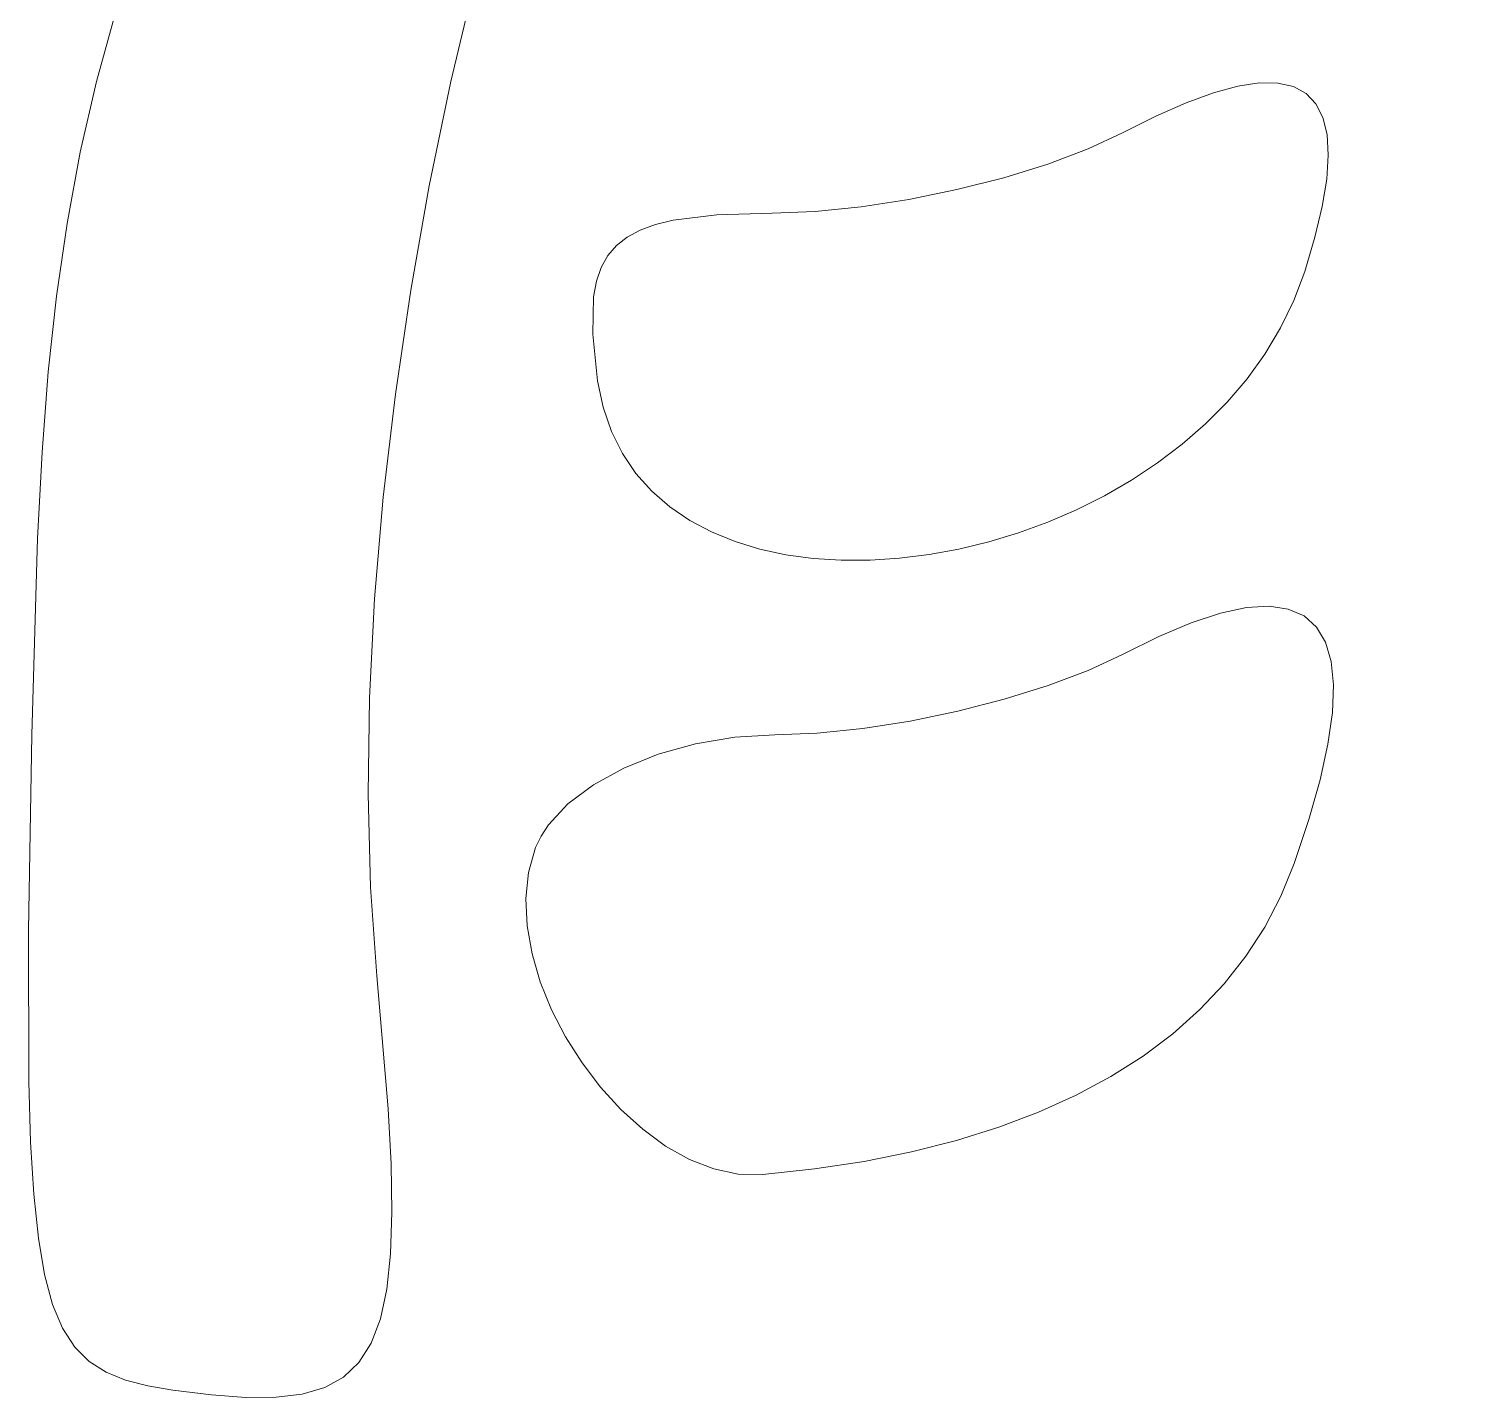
# Model space of a CAD drawing. Header units: millimetres. Extents: x -199 to 251, y -179 to 271.
# Drawn here: x -153.14 to -139.84, y 101.31 to 114.04 of the extents above; entities that cross this region are included whole.
import ezdxf

# ---------------------------------------------------------------- set-up
doc = ezdxf.new("R2010")
doc.units = ezdxf.units.MM
doc.header["$MEASUREMENT"] = 0
doc.layers.add('Camada 1', color=7, linetype='Continuous')

msp = doc.modelspace()

# ---------------------------------------------------------------- linework, layer by layer
at = {"layer": 'Camada 1', "color": 250, "lineweight": 18}
for points, knots in [([(-133.3417, 135.0928), (-133.3417, 135.0928), (-133.3896, 135.2744), (-133.3896, 135.2744), (-133.3896, 135.2744), (-133.3896, 135.2744), (-133.4623, 135.4836), (-133.4623, 135.4836), (-133.4623, 135.4836), (-133.4623, 135.4836), (-133.6816, 135.9867), (-133.6816, 135.9867), (-133.6816, 135.9867), (-133.6816, 135.9867), (-133.9991, 136.6055), (-133.9991, 136.6055), (-133.9991, 136.6055), (-133.9991, 136.6055), (-134.2071, 136.9427), (-134.2071, 136.9427), (-134.2071, 136.9427), (-134.2071, 136.9427), (-134.4376, 137.2278), (-134.4376, 137.2278), (-134.4376, 137.2278), (-134.4376, 137.2278), (-134.6907, 137.4608), (-134.6907, 137.4608), (-134.6907, 137.4608), (-134.6907, 137.4608), (-134.966, 137.6417), (-134.966, 137.6417), (-134.966, 137.6417), (-134.966, 137.6417), (-135.2634, 137.7706), (-135.2634, 137.7706), (-135.2634, 137.7706), (-135.2634, 137.7706), (-135.5827, 137.8474), (-135.5827, 137.8474), (-135.5827, 137.8474), (-135.5827, 137.8474), (-135.9237, 137.8722), (-135.9237, 137.8722), (-135.9237, 137.8722), (-135.9237, 137.8722), (-136.2863, 137.8451), (-136.2863, 137.8451), (-136.2863, 137.8451), (-136.2863, 137.8451), (-136.6702, 137.766), (-136.6702, 137.766), (-136.6702, 137.766), (-136.6702, 137.766), (-137.0753, 137.6349), (-137.0753, 137.6349), (-137.0753, 137.6349), (-137.0753, 137.6349), (-137.5016, 137.4519), (-137.5016, 137.4519), (-137.5016, 137.4519), (-137.5016, 137.4519), (-137.9486, 137.2172), (-137.9486, 137.2172), (-137.9486, 137.2172), (-137.9486, 137.2172), (-138.4163, 136.9305), (-138.4163, 136.9305), (-138.4163, 136.9305), (-138.4163, 136.9305), (-138.9045, 136.5921), (-138.9045, 136.5921), (-138.9045, 136.5921), (-138.9045, 136.5921), (-139.413, 136.2018), (-139.413, 136.2018), (-139.413, 136.2018), (-139.413, 136.2018), (-139.9416, 135.7598), (-139.9416, 135.7598), (-139.9416, 135.7598), (-139.9416, 135.7598), (-140.6136, 135.1543), (-140.6136, 135.1543), (-140.6136, 135.1543), (-140.6136, 135.1543), (-141.2661, 134.5208), (-141.2661, 134.5208), (-141.2661, 134.5208), (-141.2661, 134.5208), (-141.9018, 133.8553), (-141.9018, 133.8553), (-141.9018, 133.8553), (-141.9018, 133.8553), (-142.5234, 133.1536), (-142.5234, 133.1536), (-142.5234, 133.1536), (-142.5234, 133.1536), (-143.1335, 132.4116), (-143.1335, 132.4116), (-143.1335, 132.4116), (-143.1335, 132.4116), (-143.7348, 131.6252), (-143.7348, 131.6252), (-143.7348, 131.6252), (-143.7348, 131.6252), (-144.3299, 130.7903), (-144.3299, 130.7903), (-144.3299, 130.7903), (-144.3299, 130.7903), (-144.9215, 129.9028), (-144.9215, 129.9028), (-144.9215, 129.9028), (-144.9215, 129.9028), (-145.5121, 128.9586), (-145.5121, 128.9586), (-145.5121, 128.9586), (-145.5121, 128.9586), (-146.1046, 127.9535), (-146.1046, 127.9535), (-146.1046, 127.9535), (-146.1046, 127.9535), (-146.7015, 126.8835), (-146.7015, 126.8835), (-146.7015, 126.8835), (-146.7015, 126.8835), (-147.3054, 125.7444), (-147.3054, 125.7444), (-147.3054, 125.7444), (-147.3054, 125.7444), (-147.9191, 124.5322), (-147.9191, 124.5322), (-147.9191, 124.5322), (-147.9191, 124.5322), (-148.5452, 123.2427), (-148.5452, 123.2427), (-148.5452, 123.2427), (-148.5452, 123.2427), (-149.1863, 121.8718), (-149.1863, 121.8718), (-149.1863, 121.8718), (-149.1863, 121.8718), (-149.8451, 120.4155), (-149.8451, 120.4155), (-149.8451, 120.4155), (-149.8451, 120.4155), (-150.7993, 118.2417), (-150.7993, 118.2417), (-150.7993, 118.2417), (-150.7993, 118.2417), (-151.1955, 117.303), (-151.1955, 117.303), (-151.1955, 117.303), (-151.1955, 117.303), (-151.5424, 116.445), (-151.5424, 116.445), (-151.5424, 116.445), (-151.5424, 116.445), (-151.8434, 115.6539), (-151.8434, 115.6539), (-151.8434, 115.6539), (-151.8434, 115.6539), (-152.1019, 114.9162), (-152.1019, 114.9162), (-152.1019, 114.9162), (-152.1019, 114.9162), (-152.3213, 114.2182), (-152.3213, 114.2182), (-152.3213, 114.2182), (-152.3213, 114.2182), (-152.5053, 113.5462), (-152.5053, 113.5462), (-152.5053, 113.5462), (-152.5053, 113.5462), (-152.657, 112.8868), (-152.657, 112.8868), (-152.657, 112.8868), (-152.657, 112.8868), (-152.7801, 112.226), (-152.7801, 112.226), (-152.7801, 112.226), (-152.7801, 112.226), (-152.8779, 111.5504), (-152.8779, 111.5504), (-152.8779, 111.5504), (-152.8779, 111.5504), (-152.9538, 110.8463), (-152.9538, 110.8463), (-152.9538, 110.8463), (-152.9538, 110.8463), (-153.0113, 110.1001), (-153.0113, 110.1001), (-153.0113, 110.1001), (-153.0113, 110.1001), (-153.0539, 109.2981), (-153.0539, 109.2981), (-153.0539, 109.2981), (-153.0539, 109.2981), (-153.1079, 107.4722), (-153.1079, 107.4722), (-153.1079, 107.4722), (-153.1079, 107.4722), (-153.1369, 105.6554), (-153.1369, 105.6554), (-153.1369, 105.6554), (-153.1369, 105.6554), (-153.1346, 104.2507), (-153.1346, 104.2507), (-153.1346, 104.2507), (-153.1346, 104.2507), (-153.118, 103.6855), (-153.118, 103.6855), (-153.118, 103.6855), (-153.118, 103.6855), (-153.089, 103.2028), (-153.089, 103.2028), (-153.089, 103.2028), (-153.089, 103.2028), (-153.0463, 102.7954), (-153.0463, 102.7954), (-153.0463, 102.7954), (-153.0463, 102.7954), (-152.9884, 102.4565), (-152.9884, 102.4565), (-152.9884, 102.4565), (-152.9884, 102.4565), (-152.9137, 102.1793), (-152.9137, 102.1793), (-152.9137, 102.1793), (-152.9137, 102.1793), (-152.8207, 101.9567), (-152.8207, 101.9567), (-152.8207, 101.9567), (-152.8207, 101.9567), (-152.7081, 101.7819), (-152.7081, 101.7819), (-152.7081, 101.7819), (-152.7081, 101.7819), (-152.5742, 101.648), (-152.5742, 101.648), (-152.5742, 101.648), (-152.5742, 101.648), (-152.4176, 101.5482), (-152.4176, 101.5482), (-152.4176, 101.5482), (-152.4176, 101.5482), (-152.2368, 101.4753), (-152.2368, 101.4753), (-152.2368, 101.4753), (-152.2368, 101.4753), (-152.0304, 101.4226), (-152.0304, 101.4226), (-152.0304, 101.4226), (-152.0304, 101.4226), (-151.7968, 101.3832), (-151.7968, 101.3832), (-151.7968, 101.3832), (-151.7968, 101.3832), (-151.4369, 101.3386), (-151.4369, 101.3386), (-151.4369, 101.3386), (-151.4369, 101.3386), (-151.1176, 101.3149), (-151.1176, 101.3149), (-151.1176, 101.3149), (-151.1176, 101.3149), (-150.8371, 101.3159), (-150.8371, 101.3159), (-150.8371, 101.3159), (-150.8371, 101.3159), (-150.5936, 101.3451), (-150.5936, 101.3451), (-150.5936, 101.3451), (-150.5936, 101.3451), (-150.3852, 101.4063), (-150.3852, 101.4063), (-150.3852, 101.4063), (-150.3852, 101.4063), (-150.2103, 101.5031), (-150.2103, 101.5031), (-150.2103, 101.5031), (-150.2103, 101.5031), (-150.0669, 101.6391), (-150.0669, 101.6391), (-150.0669, 101.6391), (-150.0669, 101.6391), (-149.9533, 101.8181), (-149.9533, 101.8181), (-149.9533, 101.8181), (-149.9533, 101.8181), (-149.8677, 102.0436), (-149.8677, 102.0436), (-149.8677, 102.0436), (-149.8677, 102.0436), (-149.8082, 102.3194), (-149.8082, 102.3194), (-149.8082, 102.3194), (-149.8082, 102.3194), (-149.7731, 102.649), (-149.7731, 102.649), (-149.7731, 102.649), (-149.7731, 102.649), (-149.7605, 103.0362), (-149.7605, 103.0362), (-149.7605, 103.0362), (-149.7605, 103.0362), (-149.7687, 103.4847), (-149.7687, 103.4847), (-149.7687, 103.4847), (-149.7687, 103.4847), (-149.7958, 103.998), (-149.7958, 103.998), (-149.7958, 103.998), (-149.7958, 103.998), (-149.8997, 105.2339), (-149.8997, 105.2339), (-149.8997, 105.2339), (-149.8997, 105.2339), (-149.9585, 106.0583), (-149.9585, 106.0583), (-149.9585, 106.0583), (-149.9585, 106.0583), (-149.981, 106.921), (-149.981, 106.921), (-149.981, 106.921), (-149.981, 106.921), (-149.9681, 107.816), (-149.9681, 107.816), (-149.9681, 107.816), (-149.9681, 107.816), (-149.921, 108.7377), (-149.921, 108.7377), (-149.921, 108.7377), (-149.921, 108.7377), (-149.8409, 109.6804), (-149.8409, 109.6804), (-149.8409, 109.6804), (-149.8409, 109.6804), (-149.7287, 110.6381), (-149.7287, 110.6381), (-149.7287, 110.6381), (-149.7287, 110.6381), (-149.5857, 111.6051), (-149.5857, 111.6051), (-149.5857, 111.6051), (-149.5857, 111.6051), (-149.413, 112.5758), (-149.413, 112.5758), (-149.413, 112.5758), (-149.413, 112.5758), (-149.2116, 113.5443), (-149.2116, 113.5443), (-149.2116, 113.5443), (-149.2116, 113.5443), (-148.9827, 114.5047), (-148.9827, 114.5047), (-148.9827, 114.5047), (-148.9827, 114.5047), (-148.7274, 115.4514), (-148.7274, 115.4514), (-148.7274, 115.4514), (-148.7274, 115.4514), (-148.4469, 116.3787), (-148.4469, 116.3787), (-148.4469, 116.3787), (-148.4469, 116.3787), (-148.1421, 117.2806), (-148.1421, 117.2806), (-148.1421, 117.2806), (-148.1421, 117.2806), (-147.8143, 118.1515), (-147.8143, 118.1515), (-147.8143, 118.1515), (-147.8143, 118.1515), (-147.4645, 118.9855), (-147.4645, 118.9855), (-147.4645, 118.9855), (-147.4645, 118.9855), (-147.0939, 119.7769), (-147.0939, 119.7769), (-147.0939, 119.7769), (-147.0939, 119.7769), (-146.2978, 121.3201), (-146.2978, 121.3201), (-146.2978, 121.3201), (-146.2978, 121.3201), (-145.456, 122.8336), (-145.456, 122.8336), (-145.456, 122.8336), (-145.456, 122.8336), (-144.5781, 124.3065), (-144.5781, 124.3065), (-144.5781, 124.3065), (-144.5781, 124.3065), (-143.6736, 125.7276), (-143.6736, 125.7276), (-143.6736, 125.7276), (-143.6736, 125.7276), (-142.7522, 127.0857), (-142.7522, 127.0857), (-142.7522, 127.0857), (-142.7522, 127.0857), (-141.8234, 128.3698), (-141.8234, 128.3698), (-141.8234, 128.3698), (-141.8234, 128.3698), (-140.8967, 129.5688), (-140.8967, 129.5688), (-140.8967, 129.5688), (-140.8967, 129.5688), (-139.9818, 130.6717), (-139.9818, 130.6717), (-139.9818, 130.6717), (-139.9818, 130.6717), (-139.0883, 131.6672), (-139.0883, 131.6672), (-139.0883, 131.6672), (-139.0883, 131.6672), (-138.6524, 132.1213), (-138.6524, 132.1213), (-138.6524, 132.1213), (-138.6524, 132.1213), (-138.2256, 132.5443), (-138.2256, 132.5443), (-138.2256, 132.5443), (-138.2256, 132.5443), (-137.8088, 132.9349), (-137.8088, 132.9349), (-137.8088, 132.9349), (-137.8088, 132.9349), (-137.4034, 133.2918), (-137.4034, 133.2918), (-137.4034, 133.2918), (-137.4034, 133.2918), (-137.0104, 133.6136), (-137.0104, 133.6136), (-137.0104, 133.6136), (-137.0104, 133.6136), (-136.6312, 133.8988), (-136.6312, 133.8988), (-136.6312, 133.8988), (-136.6312, 133.8988), (-136.2669, 134.146), (-136.2669, 134.146), (-136.2669, 134.146), (-136.2669, 134.146), (-135.9186, 134.354), (-135.9186, 134.354), (-135.9186, 134.354), (-135.9186, 134.354), (-135.5877, 134.5212), (-135.5877, 134.5212), (-135.5877, 134.5212), (-135.5877, 134.5212), (-135.2752, 134.6463), (-135.2752, 134.6463), (-135.2752, 134.6463), (-135.2752, 134.6463), (-134.9825, 134.728), (-134.9825, 134.728), (-134.9825, 134.728), (-134.9825, 134.728), (-134.7106, 134.7648), (-134.7106, 134.7648), (-134.7106, 134.7648), (-134.7106, 134.7648), (-134.4608, 134.7553), (-134.4608, 134.7553), (-134.4608, 134.7553), (-134.4608, 134.7553), (-134.2343, 134.6981), (-134.2343, 134.6981), (-134.2343, 134.6981), (-134.2343, 134.6981), (-133.8549, 134.5809), (-133.8549, 134.5809), (-133.8549, 134.5809), (-133.8549, 134.5809), (-133.703, 134.5575), (-133.703, 134.5575), (-133.703, 134.5575), (-133.703, 134.5575), (-133.5764, 134.5582), (-133.5764, 134.5582), (-133.5764, 134.5582), (-133.5764, 134.5582), (-133.4748, 134.5834), (-133.4748, 134.5834), (-133.4748, 134.5834), (-133.4748, 134.5834), (-133.3983, 134.6336), (-133.3983, 134.6336), (-133.3983, 134.6336), (-133.3983, 134.6336), (-133.3468, 134.7092), (-133.3468, 134.7092), (-133.3468, 134.7092), (-133.3468, 134.7092), (-133.3202, 134.8106), (-133.3202, 134.8106), (-133.3202, 134.8106), (-133.3202, 134.8106), (-133.3185, 134.9383), (-133.3185, 134.9383), (-133.3185, 134.9383), (-133.3185, 134.9383), (-133.3417, 135.0928), (-133.3417, 135.0928)], [0, 0, 0, 0, 0.0078125, 0.0078125, 0.0078125, 0.0078125, 0.015625, 0.015625, 0.015625, 0.015625, 0.0234375, 0.0234375, 0.0234375, 0.0234375, 0.03125, 0.03125, 0.03125, 0.03125, 0.0390625, 0.0390625, 0.0390625, 0.0390625, 0.046875, 0.046875, 0.046875, 0.046875, 0.0546875, 0.0546875, 0.0546875, 0.0546875, 0.0625, 0.0625, 0.0625, 0.0625, 0.0703125, 0.0703125, 0.0703125, 0.0703125, 0.078125, 0.078125, 0.078125, 0.078125, 0.0859375, 0.0859375, 0.0859375, 0.0859375, 0.09375, 0.09375, 0.09375, 0.09375, 0.1015625, 0.1015625, 0.1015625, 0.1015625, 0.109375, 0.109375, 0.109375, 0.109375, 0.1171875, 0.1171875, 0.1171875, 0.1171875, 0.125, 0.125, 0.125, 0.125, 0.1328125, 0.1328125, 0.1328125, 0.1328125, 0.140625, 0.140625, 0.140625, 0.140625, 0.1484375, 0.1484375, 0.1484375, 0.1484375, 0.15625, 0.15625, 0.15625, 0.15625, 0.1640625, 0.1640625, 0.1640625, 0.1640625, 0.171875, 0.171875, 0.171875, 0.171875, 0.1796875, 0.1796875, 0.1796875, 0.1796875, 0.1875, 0.1875, 0.1875, 0.1875, 0.1953125, 0.1953125, 0.1953125, 0.1953125, 0.203125, 0.203125, 0.203125, 0.203125, 0.2109375, 0.2109375, 0.2109375, 0.2109375, 0.21875, 0.21875, 0.21875, 0.21875, 0.2265625, 0.2265625, 0.2265625, 0.2265625, 0.234375, 0.234375, 0.234375, 0.234375, 0.2421875, 0.2421875, 0.2421875, 0.2421875, 0.25, 0.25, 0.25, 0.25, 0.2578125, 0.2578125, 0.2578125, 0.2578125, 0.265625, 0.265625, 0.265625, 0.265625, 0.2734375, 0.2734375, 0.2734375, 0.2734375, 0.28125, 0.28125, 0.28125, 0.28125, 0.2890625, 0.2890625, 0.2890625, 0.2890625, 0.296875, 0.296875, 0.296875, 0.296875, 0.3046875, 0.3046875, 0.3046875, 0.3046875, 0.3125, 0.3125, 0.3125, 0.3125, 0.3203125, 0.3203125, 0.3203125, 0.3203125, 0.328125, 0.328125, 0.328125, 0.328125, 0.3359375, 0.3359375, 0.3359375, 0.3359375, 0.34375, 0.34375, 0.34375, 0.34375, 0.3515625, 0.3515625, 0.3515625, 0.3515625, 0.359375, 0.359375, 0.359375, 0.359375, 0.3671875, 0.3671875, 0.3671875, 0.3671875, 0.375, 0.375, 0.375, 0.375, 0.3828125, 0.3828125, 0.3828125, 0.3828125, 0.390625, 0.390625, 0.390625, 0.390625, 0.3984375, 0.3984375, 0.3984375, 0.3984375, 0.40625, 0.40625, 0.40625, 0.40625, 0.4140625, 0.4140625, 0.4140625, 0.4140625, 0.421875, 0.421875, 0.421875, 0.421875, 0.4296875, 0.4296875, 0.4296875, 0.4296875, 0.4375, 0.4375, 0.4375, 0.4375, 0.4453125, 0.4453125, 0.4453125, 0.4453125, 0.453125, 0.453125, 0.453125, 0.453125, 0.4609375, 0.4609375, 0.4609375, 0.4609375, 0.46875, 0.46875, 0.46875, 0.46875, 0.4765625, 0.4765625, 0.4765625, 0.4765625, 0.484375, 0.484375, 0.484375, 0.484375, 0.4921875, 0.4921875, 0.4921875, 0.4921875, 0.5, 0.5, 0.5, 0.5, 0.5078125, 0.5078125, 0.5078125, 0.5078125, 0.515625, 0.515625, 0.515625, 0.515625, 0.5234375, 0.5234375, 0.5234375, 0.5234375, 0.53125, 0.53125, 0.53125, 0.53125, 0.5390625, 0.5390625, 0.5390625, 0.5390625, 0.546875, 0.546875, 0.546875, 0.546875, 0.5546875, 0.5546875, 0.5546875, 0.5546875, 0.5625, 0.5625, 0.5625, 0.5625, 0.5703125, 0.5703125, 0.5703125, 0.5703125, 0.578125, 0.578125, 0.578125, 0.578125, 0.5859375, 0.5859375, 0.5859375, 0.5859375, 0.59375, 0.59375, 0.59375, 0.59375, 0.6015625, 0.6015625, 0.6015625, 0.6015625, 0.609375, 0.609375, 0.609375, 0.609375, 0.6171875, 0.6171875, 0.6171875, 0.6171875, 0.625, 0.625, 0.625, 0.625, 0.6328125, 0.6328125, 0.6328125, 0.6328125, 0.640625, 0.640625, 0.640625, 0.640625, 0.6484375, 0.6484375, 0.6484375, 0.6484375, 0.65625, 0.65625, 0.65625, 0.65625, 0.6640625, 0.6640625, 0.6640625, 0.6640625, 0.671875, 0.671875, 0.671875, 0.671875, 0.6796875, 0.6796875, 0.6796875, 0.6796875, 0.6875, 0.6875, 0.6875, 0.6875, 0.6953125, 0.6953125, 0.6953125, 0.6953125, 0.703125, 0.703125, 0.703125, 0.703125, 0.7109375, 0.7109375, 0.7109375, 0.7109375, 0.71875, 0.71875, 0.71875, 0.71875, 0.7265625, 0.7265625, 0.7265625, 0.7265625, 0.734375, 0.734375, 0.734375, 0.734375, 0.7421875, 0.7421875, 0.7421875, 0.7421875, 0.75, 0.75, 0.75, 0.75, 0.7578125, 0.7578125, 0.7578125, 0.7578125, 0.765625, 0.765625, 0.765625, 0.765625, 0.7734375, 0.7734375, 0.7734375, 0.7734375, 0.78125, 0.78125, 0.78125, 0.78125, 0.7890625, 0.7890625, 0.7890625, 0.7890625, 0.796875, 0.796875, 0.796875, 0.796875, 0.8046875, 0.8046875, 0.8046875, 0.8046875, 0.8125, 0.8125, 0.8125, 0.8125, 0.8203125, 0.8203125, 0.8203125, 0.8203125, 0.828125, 0.828125, 0.828125, 0.828125, 0.8359375, 0.8359375, 0.8359375, 0.8359375, 0.84375, 0.84375, 0.84375, 0.84375, 0.8515625, 0.8515625, 0.8515625, 0.8515625, 0.859375, 0.859375, 0.859375, 0.859375, 0.8671875, 0.8671875, 0.8671875, 0.8671875, 0.875, 0.875, 0.875, 0.875, 0.8828125, 0.8828125, 0.8828125, 0.8828125, 0.890625, 0.890625, 0.890625, 0.890625, 0.8984375, 0.8984375, 0.8984375, 0.8984375, 0.90625, 0.90625, 0.90625, 0.90625, 0.9140625, 0.9140625, 0.9140625, 0.9140625, 0.921875, 0.921875, 0.921875, 0.921875, 0.9296875, 0.9296875, 0.9296875, 0.9296875, 0.9375, 0.9375, 0.9375, 0.9375, 0.9453125, 0.9453125, 0.9453125, 0.9453125, 0.953125, 0.953125, 0.953125, 0.953125, 0.9609375, 0.9609375, 0.9609375, 0.9609375, 0.96875, 0.96875, 0.96875, 0.96875, 0.9765625, 0.9765625, 0.9765625, 0.9765625, 0.984375, 0.984375, 0.984375, 0.984375, 1, 1, 1, 1]), ([(-147.8158, 111.8165), (-147.8158, 111.8165), (-147.8592, 111.6895), (-147.8592, 111.6895), (-147.8592, 111.6895), (-147.8592, 111.6895), (-147.886, 111.5444), (-147.886, 111.5444), (-147.886, 111.5444), (-147.886, 111.5444), (-147.8943, 111.1957), (-147.8943, 111.1957), (-147.8943, 111.1957), (-147.8943, 111.1957), (-147.8493, 110.7619), (-147.8493, 110.7619), (-147.8493, 110.7619), (-147.8493, 110.7619), (-147.7986, 110.5167), (-147.7986, 110.5167), (-147.7986, 110.5167), (-147.7986, 110.5167), (-147.7213, 110.2919), (-147.7213, 110.2919), (-147.7213, 110.2919), (-147.7213, 110.2919), (-147.6189, 110.0873), (-147.6189, 110.0873), (-147.6189, 110.0873), (-147.6189, 110.0873), (-147.4931, 109.9027), (-147.4931, 109.9027), (-147.4931, 109.9027), (-147.4931, 109.9027), (-147.3455, 109.7378), (-147.3455, 109.7378), (-147.3455, 109.7378), (-147.3455, 109.7378), (-147.178, 109.5923), (-147.178, 109.5923), (-147.178, 109.5923), (-147.178, 109.5923), (-146.992, 109.4659), (-146.992, 109.4659), (-146.992, 109.4659), (-146.992, 109.4659), (-146.7894, 109.3585), (-146.7894, 109.3585), (-146.7894, 109.3585), (-146.7894, 109.3585), (-146.5718, 109.2697), (-146.5718, 109.2697), (-146.5718, 109.2697), (-146.5718, 109.2697), (-146.3408, 109.1993), (-146.3408, 109.1993), (-146.3408, 109.1993), (-146.3408, 109.1993), (-146.0982, 109.1471), (-146.0982, 109.1471), (-146.0982, 109.1471), (-146.0982, 109.1471), (-145.8455, 109.1127), (-145.8455, 109.1127), (-145.8455, 109.1127), (-145.8455, 109.1127), (-145.5847, 109.0959), (-145.5847, 109.0959), (-145.5847, 109.0959), (-145.5847, 109.0959), (-145.3171, 109.0965), (-145.3171, 109.0965), (-145.3171, 109.0965), (-145.3171, 109.0965), (-145.0446, 109.1142), (-145.0446, 109.1142), (-145.0446, 109.1142), (-145.0446, 109.1142), (-144.7688, 109.1487), (-144.7688, 109.1487), (-144.7688, 109.1487), (-144.7688, 109.1487), (-144.4913, 109.1997), (-144.4913, 109.1997), (-144.4913, 109.1997), (-144.4913, 109.1997), (-144.214, 109.2672), (-144.214, 109.2672), (-144.214, 109.2672), (-144.214, 109.2672), (-143.9384, 109.3506), (-143.9384, 109.3506), (-143.9384, 109.3506), (-143.9384, 109.3506), (-143.6662, 109.4499), (-143.6662, 109.4499), (-143.6662, 109.4499), (-143.6662, 109.4499), (-143.3992, 109.5646), (-143.3992, 109.5646), (-143.3992, 109.5646), (-143.3992, 109.5646), (-143.1388, 109.6947), (-143.1388, 109.6947), (-143.1388, 109.6947), (-143.1388, 109.6947), (-142.887, 109.8398), (-142.887, 109.8398), (-142.887, 109.8398), (-142.887, 109.8398), (-142.6452, 109.9996), (-142.6452, 109.9996), (-142.6452, 109.9996), (-142.6452, 109.9996), (-142.4152, 110.174), (-142.4152, 110.174), (-142.4152, 110.174), (-142.4152, 110.174), (-142.1988, 110.3626), (-142.1988, 110.3626), (-142.1988, 110.3626), (-142.1988, 110.3626), (-141.9975, 110.5651), (-141.9975, 110.5651), (-141.9975, 110.5651), (-141.9975, 110.5651), (-141.8129, 110.7814), (-141.8129, 110.7814), (-141.8129, 110.7814), (-141.8129, 110.7814), (-141.6469, 111.0111), (-141.6469, 111.0111), (-141.6469, 111.0111), (-141.6469, 111.0111), (-141.5011, 111.2541), (-141.5011, 111.2541), (-141.5011, 111.2541), (-141.5011, 111.2541), (-141.3771, 111.51), (-141.3771, 111.51), (-141.3771, 111.51), (-141.3771, 111.51), (-141.2766, 111.7786), (-141.2766, 111.7786), (-141.2766, 111.7786), (-141.2766, 111.7786), (-141.1825, 112.0969), (-141.1825, 112.0969), (-141.1825, 112.0969), (-141.1825, 112.0969), (-141.1147, 112.3831), (-141.1147, 112.3831), (-141.1147, 112.3831), (-141.1147, 112.3831), (-141.0732, 112.6375), (-141.0732, 112.6375), (-141.0732, 112.6375), (-141.0732, 112.6375), (-141.0583, 112.8601), (-141.0583, 112.8601), (-141.0583, 112.8601), (-141.0583, 112.8601), (-141.0698, 113.0509), (-141.0698, 113.0509), (-141.0698, 113.0509), (-141.0698, 113.0509), (-141.1079, 113.21), (-141.1079, 113.21), (-141.1079, 113.21), (-141.1079, 113.21), (-141.1727, 113.3374), (-141.1727, 113.3374), (-141.1727, 113.3374), (-141.1727, 113.3374), (-141.2643, 113.4332), (-141.2643, 113.4332), (-141.2643, 113.4332), (-141.2643, 113.4332), (-141.3827, 113.4974), (-141.3827, 113.4974), (-141.3827, 113.4974), (-141.3827, 113.4974), (-141.528, 113.5302), (-141.528, 113.5302), (-141.528, 113.5302), (-141.528, 113.5302), (-141.7003, 113.5315), (-141.7003, 113.5315), (-141.7003, 113.5315), (-141.7003, 113.5315), (-141.8997, 113.5015), (-141.8997, 113.5015), (-141.8997, 113.5015), (-141.8997, 113.5015), (-142.1262, 113.4402), (-142.1262, 113.4402), (-142.1262, 113.4402), (-142.1262, 113.4402), (-142.3799, 113.3476), (-142.3799, 113.3476), (-142.3799, 113.3476), (-142.3799, 113.3476), (-142.6609, 113.2238), (-142.6609, 113.2238), (-142.6609, 113.2238), (-142.6609, 113.2238), (-142.9693, 113.0688), (-142.9693, 113.0688), (-142.9693, 113.0688), (-142.9693, 113.0688), (-143.291, 112.9183), (-143.291, 112.9183), (-143.291, 112.9183), (-143.291, 112.9183), (-143.6639, 112.778), (-143.6639, 112.778), (-143.6639, 112.778), (-143.6639, 112.778), (-144.0745, 112.6508), (-144.0745, 112.6508), (-144.0745, 112.6508), (-144.0745, 112.6508), (-144.5097, 112.5399), (-144.5097, 112.5399), (-144.5097, 112.5399), (-144.5097, 112.5399), (-144.9559, 112.4484), (-144.9559, 112.4484), (-144.9559, 112.4484), (-144.9559, 112.4484), (-145.4, 112.3792), (-145.4, 112.3792), (-145.4, 112.3792), (-145.4, 112.3792), (-145.8285, 112.3354), (-145.8285, 112.3354), (-145.8285, 112.3354), (-145.8285, 112.3354), (-146.228, 112.3201), (-146.228, 112.3201), (-146.228, 112.3201), (-146.228, 112.3201), (-146.7395, 112.3056), (-146.7395, 112.3056), (-146.7395, 112.3056), (-146.7395, 112.3056), (-147.1453, 112.2563), (-147.1453, 112.2563), (-147.1453, 112.2563), (-147.1453, 112.2563), (-147.3113, 112.2161), (-147.3113, 112.2161), (-147.3113, 112.2161), (-147.3113, 112.2161), (-147.4541, 112.164), (-147.4541, 112.164), (-147.4541, 112.164), (-147.4541, 112.164), (-147.5749, 112.0991), (-147.5749, 112.0991), (-147.5749, 112.0991), (-147.5749, 112.0991), (-147.6747, 112.0202), (-147.6747, 112.0202), (-147.6747, 112.0202), (-147.6747, 112.0202), (-147.7546, 111.9264), (-147.7546, 111.9264), (-147.7546, 111.9264), (-147.7546, 111.9264), (-147.8158, 111.8165), (-147.8158, 111.8165)], [0, 0, 0, 0, 0.0144928, 0.0144928, 0.0144928, 0.0144928, 0.0289855, 0.0289855, 0.0289855, 0.0289855, 0.0434783, 0.0434783, 0.0434783, 0.0434783, 0.057971, 0.057971, 0.057971, 0.057971, 0.0724638, 0.0724638, 0.0724638, 0.0724638, 0.0869565, 0.0869565, 0.0869565, 0.0869565, 0.1014493, 0.1014493, 0.1014493, 0.1014493, 0.115942, 0.115942, 0.115942, 0.115942, 0.1304348, 0.1304348, 0.1304348, 0.1304348, 0.1449275, 0.1449275, 0.1449275, 0.1449275, 0.1594203, 0.1594203, 0.1594203, 0.1594203, 0.173913, 0.173913, 0.173913, 0.173913, 0.1884058, 0.1884058, 0.1884058, 0.1884058, 0.2028986, 0.2028986, 0.2028986, 0.2028986, 0.2173913, 0.2173913, 0.2173913, 0.2173913, 0.2318841, 0.2318841, 0.2318841, 0.2318841, 0.2463768, 0.2463768, 0.2463768, 0.2463768, 0.2608696, 0.2608696, 0.2608696, 0.2608696, 0.2753623, 0.2753623, 0.2753623, 0.2753623, 0.2898551, 0.2898551, 0.2898551, 0.2898551, 0.3043478, 0.3043478, 0.3043478, 0.3043478, 0.3188406, 0.3188406, 0.3188406, 0.3188406, 0.3333333, 0.3333333, 0.3333333, 0.3333333, 0.3478261, 0.3478261, 0.3478261, 0.3478261, 0.3623188, 0.3623188, 0.3623188, 0.3623188, 0.3768116, 0.3768116, 0.3768116, 0.3768116, 0.3913043, 0.3913043, 0.3913043, 0.3913043, 0.4057971, 0.4057971, 0.4057971, 0.4057971, 0.4202899, 0.4202899, 0.4202899, 0.4202899, 0.4347826, 0.4347826, 0.4347826, 0.4347826, 0.4492754, 0.4492754, 0.4492754, 0.4492754, 0.4637681, 0.4637681, 0.4637681, 0.4637681, 0.4782609, 0.4782609, 0.4782609, 0.4782609, 0.4927536, 0.4927536, 0.4927536, 0.4927536, 0.5072464, 0.5072464, 0.5072464, 0.5072464, 0.5217391, 0.5217391, 0.5217391, 0.5217391, 0.5362319, 0.5362319, 0.5362319, 0.5362319, 0.5507246, 0.5507246, 0.5507246, 0.5507246, 0.5652174, 0.5652174, 0.5652174, 0.5652174, 0.5797101, 0.5797101, 0.5797101, 0.5797101, 0.5942029, 0.5942029, 0.5942029, 0.5942029, 0.6086957, 0.6086957, 0.6086957, 0.6086957, 0.6231884, 0.6231884, 0.6231884, 0.6231884, 0.6376812, 0.6376812, 0.6376812, 0.6376812, 0.6521739, 0.6521739, 0.6521739, 0.6521739, 0.6666667, 0.6666667, 0.6666667, 0.6666667, 0.6811594, 0.6811594, 0.6811594, 0.6811594, 0.6956522, 0.6956522, 0.6956522, 0.6956522, 0.7101449, 0.7101449, 0.7101449, 0.7101449, 0.7246377, 0.7246377, 0.7246377, 0.7246377, 0.7391304, 0.7391304, 0.7391304, 0.7391304, 0.7536232, 0.7536232, 0.7536232, 0.7536232, 0.7681159, 0.7681159, 0.7681159, 0.7681159, 0.7826087, 0.7826087, 0.7826087, 0.7826087, 0.7971014, 0.7971014, 0.7971014, 0.7971014, 0.8115942, 0.8115942, 0.8115942, 0.8115942, 0.826087, 0.826087, 0.826087, 0.826087, 0.8405797, 0.8405797, 0.8405797, 0.8405797, 0.8550725, 0.8550725, 0.8550725, 0.8550725, 0.8695652, 0.8695652, 0.8695652, 0.8695652, 0.884058, 0.884058, 0.884058, 0.884058, 0.8985507, 0.8985507, 0.8985507, 0.8985507, 0.9130435, 0.9130435, 0.9130435, 0.9130435, 0.9275362, 0.9275362, 0.9275362, 0.9275362, 0.942029, 0.942029, 0.942029, 0.942029, 0.9565217, 0.9565217, 0.9565217, 0.9565217, 0.9710145, 0.9710145, 0.9710145, 0.9710145, 1, 1, 1, 1]), ([(-148.4904, 106.1947), (-148.4904, 106.1947), (-148.5155, 105.9509), (-148.5155, 105.9509), (-148.5155, 105.9509), (-148.5155, 105.9509), (-148.5038, 105.697), (-148.5038, 105.697), (-148.5038, 105.697), (-148.5038, 105.697), (-148.458, 105.4373), (-148.458, 105.4373), (-148.458, 105.4373), (-148.458, 105.4373), (-148.3812, 105.1759), (-148.3812, 105.1759), (-148.3812, 105.1759), (-148.3812, 105.1759), (-148.2763, 104.917), (-148.2763, 104.917), (-148.2763, 104.917), (-148.2763, 104.917), (-148.146, 104.6648), (-148.146, 104.6648), (-148.146, 104.6648), (-148.146, 104.6648), (-147.9933, 104.4235), (-147.9933, 104.4235), (-147.9933, 104.4235), (-147.9933, 104.4235), (-147.8212, 104.1972), (-147.8212, 104.1972), (-147.8212, 104.1972), (-147.8212, 104.1972), (-147.6325, 103.9902), (-147.6325, 103.9902), (-147.6325, 103.9902), (-147.6325, 103.9902), (-147.43, 103.8066), (-147.43, 103.8066), (-147.43, 103.8066), (-147.43, 103.8066), (-147.2169, 103.6506), (-147.2169, 103.6506), (-147.2169, 103.6506), (-147.2169, 103.6506), (-146.9959, 103.5264), (-146.9959, 103.5264), (-146.9959, 103.5264), (-146.9959, 103.5264), (-146.77, 103.4381), (-146.77, 103.4381), (-146.77, 103.4381), (-146.77, 103.4381), (-146.542, 103.3899), (-146.542, 103.3899), (-146.542, 103.3899), (-146.542, 103.3899), (-146.3148, 103.3861), (-146.3148, 103.3861), (-146.3148, 103.3861), (-146.3148, 103.3861), (-145.8318, 103.4383), (-145.8318, 103.4383), (-145.8318, 103.4383), (-145.8318, 103.4383), (-145.3706, 103.5084), (-145.3706, 103.5084), (-145.3706, 103.5084), (-145.3706, 103.5084), (-144.9315, 103.5964), (-144.9315, 103.5964), (-144.9315, 103.5964), (-144.9315, 103.5964), (-144.5148, 103.7019), (-144.5148, 103.7019), (-144.5148, 103.7019), (-144.5148, 103.7019), (-144.1208, 103.825), (-144.1208, 103.825), (-144.1208, 103.825), (-144.1208, 103.825), (-143.7499, 103.9652), (-143.7499, 103.9652), (-143.7499, 103.9652), (-143.7499, 103.9652), (-143.4023, 104.1225), (-143.4023, 104.1225), (-143.4023, 104.1225), (-143.4023, 104.1225), (-143.0784, 104.2967), (-143.0784, 104.2967), (-143.0784, 104.2967), (-143.0784, 104.2967), (-142.7784, 104.4875), (-142.7784, 104.4875), (-142.7784, 104.4875), (-142.7784, 104.4875), (-142.5027, 104.695), (-142.5027, 104.695), (-142.5027, 104.695), (-142.5027, 104.695), (-142.2517, 104.9187), (-142.2517, 104.9187), (-142.2517, 104.9187), (-142.2517, 104.9187), (-142.0255, 105.1587), (-142.0255, 105.1587), (-142.0255, 105.1587), (-142.0255, 105.1587), (-141.8245, 105.4145), (-141.8245, 105.4145), (-141.8245, 105.4145), (-141.8245, 105.4145), (-141.6491, 105.6862), (-141.6491, 105.6862), (-141.6491, 105.6862), (-141.6491, 105.6862), (-141.4995, 105.9735), (-141.4995, 105.9735), (-141.4995, 105.9735), (-141.4995, 105.9735), (-141.3761, 106.2762), (-141.3761, 106.2762), (-141.3761, 106.2762), (-141.3761, 106.2762), (-141.2398, 106.6847), (-141.2398, 106.6847), (-141.2398, 106.6847), (-141.2398, 106.6847), (-141.1351, 107.0551), (-141.1351, 107.0551), (-141.1351, 107.0551), (-141.1351, 107.0551), (-141.0619, 107.3873), (-141.0619, 107.3873), (-141.0619, 107.3873), (-141.0619, 107.3873), (-141.0202, 107.6813), (-141.0202, 107.6813), (-141.0202, 107.6813), (-141.0202, 107.6813), (-141.01, 107.937), (-141.01, 107.937), (-141.01, 107.937), (-141.01, 107.937), (-141.0313, 108.1545), (-141.0313, 108.1545), (-141.0313, 108.1545), (-141.0313, 108.1545), (-141.084, 108.3337), (-141.084, 108.3337), (-141.084, 108.3337), (-141.084, 108.3337), (-141.168, 108.4746), (-141.168, 108.4746), (-141.168, 108.4746), (-141.168, 108.4746), (-141.2835, 108.5772), (-141.2835, 108.5772), (-141.2835, 108.5772), (-141.2835, 108.5772), (-141.4304, 108.6415), (-141.4304, 108.6415), (-141.4304, 108.6415), (-141.4304, 108.6415), (-141.6086, 108.6674), (-141.6086, 108.6674), (-141.6086, 108.6674), (-141.6086, 108.6674), (-141.8181, 108.655), (-141.8181, 108.655), (-141.8181, 108.655), (-141.8181, 108.655), (-142.059, 108.6041), (-142.059, 108.6041), (-142.059, 108.6041), (-142.059, 108.6041), (-142.3312, 108.5148), (-142.3312, 108.5148), (-142.3312, 108.5148), (-142.3312, 108.5148), (-142.6346, 108.3871), (-142.6346, 108.3871), (-142.6346, 108.3871), (-142.6346, 108.3871), (-142.9693, 108.2209), (-142.9693, 108.2209), (-142.9693, 108.2209), (-142.9693, 108.2209), (-143.2905, 108.0704), (-143.2905, 108.0704), (-143.2905, 108.0704), (-143.2905, 108.0704), (-143.6617, 107.9301), (-143.6617, 107.9301), (-143.6617, 107.9301), (-143.6617, 107.9301), (-144.07, 107.8029), (-144.07, 107.8029), (-144.07, 107.8029), (-144.07, 107.8029), (-144.5018, 107.692), (-144.5018, 107.692), (-144.5018, 107.692), (-144.5018, 107.692), (-144.9442, 107.6005), (-144.9442, 107.6005), (-144.9442, 107.6005), (-144.9442, 107.6005), (-145.3837, 107.5313), (-145.3837, 107.5313), (-145.3837, 107.5313), (-145.3837, 107.5313), (-145.8072, 107.4875), (-145.8072, 107.4875), (-145.8072, 107.4875), (-145.8072, 107.4875), (-146.2014, 107.4722), (-146.2014, 107.4722), (-146.2014, 107.4722), (-146.2014, 107.4722), (-146.5748, 107.4508), (-146.5748, 107.4508), (-146.5748, 107.4508), (-146.5748, 107.4508), (-146.9392, 107.3896), (-146.9392, 107.3896), (-146.9392, 107.3896), (-146.9392, 107.3896), (-147.2855, 107.2926), (-147.2855, 107.2926), (-147.2855, 107.2926), (-147.2855, 107.2926), (-147.6045, 107.1644), (-147.6045, 107.1644), (-147.6045, 107.1644), (-147.6045, 107.1644), (-147.8871, 107.0091), (-147.8871, 107.0091), (-147.8871, 107.0091), (-147.8871, 107.0091), (-148.1242, 106.8312), (-148.1242, 106.8312), (-148.1242, 106.8312), (-148.1242, 106.8312), (-148.3067, 106.6349), (-148.3067, 106.6349), (-148.3067, 106.6349), (-148.3067, 106.6349), (-148.3746, 106.5311), (-148.3746, 106.5311), (-148.3746, 106.5311), (-148.3746, 106.5311), (-148.4254, 106.4244), (-148.4254, 106.4244), (-148.4254, 106.4244), (-148.4254, 106.4244), (-148.4904, 106.1947), (-148.4904, 106.1947)], [0, 0, 0, 0, 0.0151515, 0.0151515, 0.0151515, 0.0151515, 0.030303, 0.030303, 0.030303, 0.030303, 0.0454545, 0.0454545, 0.0454545, 0.0454545, 0.0606061, 0.0606061, 0.0606061, 0.0606061, 0.0757576, 0.0757576, 0.0757576, 0.0757576, 0.0909091, 0.0909091, 0.0909091, 0.0909091, 0.1060606, 0.1060606, 0.1060606, 0.1060606, 0.1212121, 0.1212121, 0.1212121, 0.1212121, 0.1363636, 0.1363636, 0.1363636, 0.1363636, 0.1515152, 0.1515152, 0.1515152, 0.1515152, 0.1666667, 0.1666667, 0.1666667, 0.1666667, 0.1818182, 0.1818182, 0.1818182, 0.1818182, 0.1969697, 0.1969697, 0.1969697, 0.1969697, 0.2121212, 0.2121212, 0.2121212, 0.2121212, 0.2272727, 0.2272727, 0.2272727, 0.2272727, 0.2424242, 0.2424242, 0.2424242, 0.2424242, 0.2575758, 0.2575758, 0.2575758, 0.2575758, 0.2727273, 0.2727273, 0.2727273, 0.2727273, 0.2878788, 0.2878788, 0.2878788, 0.2878788, 0.3030303, 0.3030303, 0.3030303, 0.3030303, 0.3181818, 0.3181818, 0.3181818, 0.3181818, 0.3333333, 0.3333333, 0.3333333, 0.3333333, 0.3484848, 0.3484848, 0.3484848, 0.3484848, 0.3636364, 0.3636364, 0.3636364, 0.3636364, 0.3787879, 0.3787879, 0.3787879, 0.3787879, 0.3939394, 0.3939394, 0.3939394, 0.3939394, 0.4090909, 0.4090909, 0.4090909, 0.4090909, 0.4242424, 0.4242424, 0.4242424, 0.4242424, 0.4393939, 0.4393939, 0.4393939, 0.4393939, 0.4545455, 0.4545455, 0.4545455, 0.4545455, 0.469697, 0.469697, 0.469697, 0.469697, 0.4848485, 0.4848485, 0.4848485, 0.4848485, 0.5, 0.5, 0.5, 0.5, 0.5151515, 0.5151515, 0.5151515, 0.5151515, 0.530303, 0.530303, 0.530303, 0.530303, 0.5454545, 0.5454545, 0.5454545, 0.5454545, 0.5606061, 0.5606061, 0.5606061, 0.5606061, 0.5757576, 0.5757576, 0.5757576, 0.5757576, 0.5909091, 0.5909091, 0.5909091, 0.5909091, 0.6060606, 0.6060606, 0.6060606, 0.6060606, 0.6212121, 0.6212121, 0.6212121, 0.6212121, 0.6363636, 0.6363636, 0.6363636, 0.6363636, 0.6515152, 0.6515152, 0.6515152, 0.6515152, 0.6666667, 0.6666667, 0.6666667, 0.6666667, 0.6818182, 0.6818182, 0.6818182, 0.6818182, 0.6969697, 0.6969697, 0.6969697, 0.6969697, 0.7121212, 0.7121212, 0.7121212, 0.7121212, 0.7272727, 0.7272727, 0.7272727, 0.7272727, 0.7424242, 0.7424242, 0.7424242, 0.7424242, 0.7575758, 0.7575758, 0.7575758, 0.7575758, 0.7727273, 0.7727273, 0.7727273, 0.7727273, 0.7878788, 0.7878788, 0.7878788, 0.7878788, 0.8030303, 0.8030303, 0.8030303, 0.8030303, 0.8181818, 0.8181818, 0.8181818, 0.8181818, 0.8333333, 0.8333333, 0.8333333, 0.8333333, 0.8484848, 0.8484848, 0.8484848, 0.8484848, 0.8636364, 0.8636364, 0.8636364, 0.8636364, 0.8787879, 0.8787879, 0.8787879, 0.8787879, 0.8939394, 0.8939394, 0.8939394, 0.8939394, 0.9090909, 0.9090909, 0.9090909, 0.9090909, 0.9242424, 0.9242424, 0.9242424, 0.9242424, 0.9393939, 0.9393939, 0.9393939, 0.9393939, 0.9545455, 0.9545455, 0.9545455, 0.9545455, 0.969697, 0.969697, 0.969697, 0.969697, 1, 1, 1, 1])]:
    msp.add_open_spline(points, degree=3, knots=knots, dxfattribs=at)

doc.saveas('drawing.dxf')
